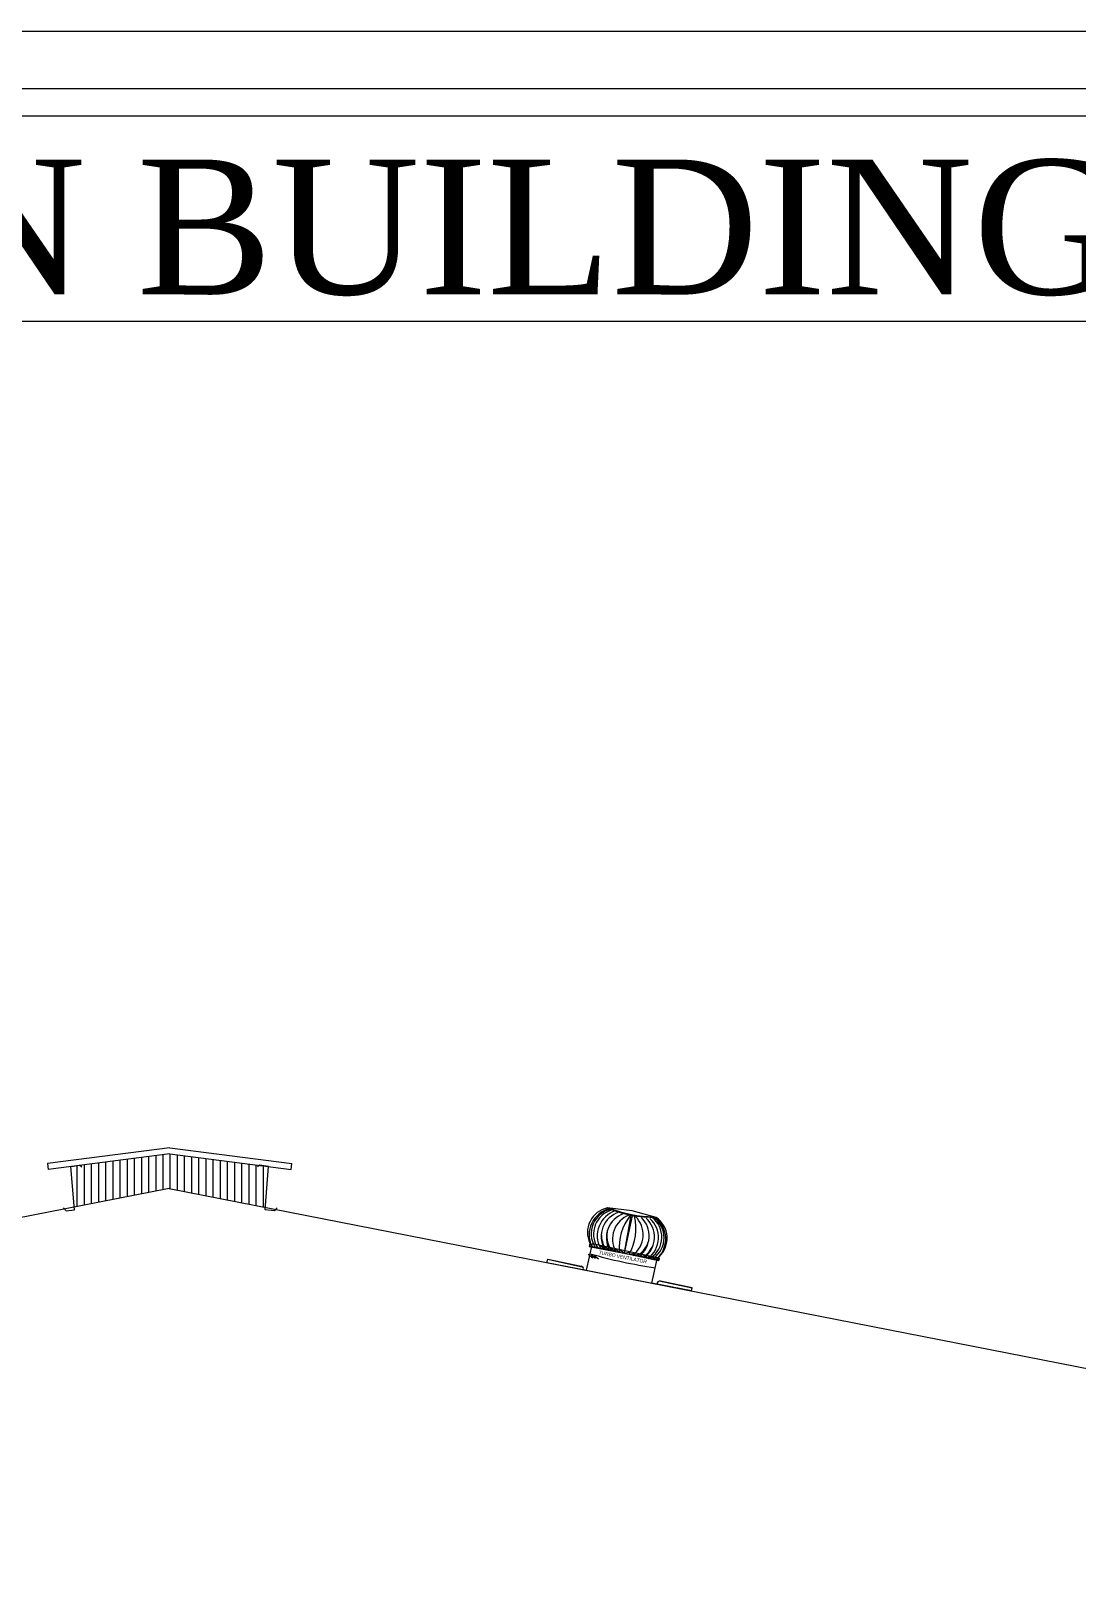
# Model space of a CAD drawing. Header units: metres. Extents: x 1610 to 5629, y 732 to 3974.
# Drawn here: x 1779.85 to 1784.96, y 901.99 to 909.58 of the extents above; entities that cross this region are included whole.
import ezdxf

# ---------------------------------------------------------------- set-up
doc = ezdxf.new("R2010")
doc.units = ezdxf.units.M
doc.header["$MEASUREMENT"] = 0
doc.layers.get('0').update_dxf_attribs({"lineweight": 0})
doc.styles.add('Isa-', font='times.ttf')
doc.styles.add('ROMAND', font='swissc.ttf')

msp = doc.modelspace()

# ---------------------------------------------------------------- linework, layer by layer
at = {"color": 7}
for p, q in [((1780.5235, 904.1253), (1779.9265, 904.0486)), ((1780.5235, 904.0969), (1779.9299, 904.0206)), ((1780.5235, 904.1253), (1781.1205, 904.0486)), ((1780.5235, 904.0969), (1781.1172, 904.0206)), ((1779.9265, 904.0486), (1779.9299, 904.0206)), ((1780.0407, 904.0349), (1780.0843, 904.0405)), ((1780.0578, 903.8234), (1780.0407, 904.0349)), ((1780.0843, 904.0405), (1780.0938, 904.0331)), ((1780.9627, 904.0405), (1780.9532, 904.0331)), ((1781.0064, 904.0349), (1780.9627, 904.0405)), ((1780.9892, 903.8235), (1781.0064, 904.0349)), ((1781.1172, 904.0206), (1781.1205, 904.0486)), ((1780.5216, 903.9277), (1770.6599, 901.9914)), ((1780.5216, 903.9277), (1790.3833, 901.9914)), ((1780.5216, 903.9277), (1790.3833, 901.9914)), ((1780.0053, 903.8328, -68.434), (1780.0185, 903.8183)), ((1780.0185, 903.8183), (1780.0578, 903.8234)), ((1781.0355, 903.8176, 0), (1780.9892, 903.8235, 0)), ((1781.0487, 903.8321, -68.434), (1781.0355, 903.8176, 0))]:
    msp.add_line(p, q, dxfattribs=at)
at = {"color": 7, "linetype": 'Continuous'}
for p, q in [((1780.4916, 903.9218), (1780.4916, 904.0928)), ((1780.5266, 903.927), (1780.5266, 904.0965)), ((1780.5616, 903.9198), (1780.5616, 904.092)), ((1780.072, 903.8394), (1780.072, 904.0389)), ((1780.107, 903.8463), (1780.107, 904.0434)), ((1780.1419, 903.8532), (1780.1419, 904.0479)), ((1780.1769, 903.86), (1780.1769, 904.0524)), ((1780.2119, 903.8669), (1780.2119, 904.0569)), ((1780.2468, 903.8738), (1780.2468, 904.0614)), ((1780.2818, 903.8806), (1780.2818, 904.0659)), ((1780.3168, 903.8875), (1780.3168, 904.0704)), ((1780.3517, 903.8944), (1780.3517, 904.0748)), ((1780.3867, 903.9012), (1780.3867, 904.0793)), ((1780.4217, 903.9081), (1780.4217, 904.0838)), ((1780.4567, 903.915), (1780.4567, 904.0883)), ((1780.5965, 903.913), (1780.5965, 904.0875)), ((1780.6315, 903.9061), (1780.6315, 904.083)), ((1780.6665, 903.8992), (1780.6665, 904.0786)), ((1780.7014, 903.8924), (1780.7014, 904.0741)), ((1780.7364, 903.8855), (1780.7364, 904.0696)), ((1780.7714, 903.8787), (1780.7714, 904.0651)), ((1780.8063, 903.8718), (1780.8063, 904.0606)), ((1780.8413, 903.8649), (1780.8413, 904.0561)), ((1780.8763, 903.8581), (1780.8763, 904.0516)), ((1780.9112, 903.8512), (1780.9112, 904.0471)), ((1780.9462, 903.8443), (1780.9462, 904.0426)), ((1780.9812, 903.8375), (1780.9812, 904.0381))]:
    msp.add_line(p, q, dxfattribs=at)
at = {"color": 7, "extrusion": (2.52747e-08, 1.28725e-07, 1)}
for p, q in [((1782.7825, 903.8182, 0), (1782.6613, 903.832, 0)), ((1782.7765, 903.7971, 0), (1782.743, 903.6135, 0)), ((1782.7834, 903.7933, 0), (1782.7442, 903.6108, 0)), ((1782.9, 903.7854, 0), (1782.7825, 903.8182, 0)), ((1782.5602, 903.5274), (1782.5882, 903.6577, 0)), ((1782.5762, 903.66, 0), (1782.5731, 903.6441, 0)), ((1782.5731, 903.6441, 0), (1782.9109, 903.5781, 0)), ((1782.5759, 903.647, 0), (1782.9125, 903.5746, 0)), ((1782.5882, 903.6577, 0), (1782.9057, 903.5894, 0)), ((1782.6453, 903.6321, 0), (1782.6207, 903.6507, 0)), ((1782.6709, 903.6266, 0), (1782.6443, 903.6456, 0)), ((1782.702, 903.6199, 0), (1782.6724, 903.6396, 0)), ((1782.7206, 903.6159, 0), (1782.6951, 903.6347, 0)), ((1782.3663, 903.5655), (1782.37, 903.5824, 0)), ((1782.3664, 903.5655), (1782.5602, 903.5274)), ((1782.3698, 903.5812, 0), (1782.5392, 903.5448, 0)), ((1782.37, 903.5824, 0), (1782.5342, 903.5471, 0)), ((1782.7442, 903.6108, 0), (1782.7195, 903.6294, 0)), ((1782.7442, 903.6108, 0), (1782.7743, 903.6176, 0)), ((1782.7694, 903.6059, 0), (1782.7988, 903.6124, 0)), ((1782.7892, 903.602, 0), (1782.8222, 903.6081, 0)), ((1782.8223, 903.5956, 0), (1782.8496, 903.6015, 0)), ((1782.843, 903.5896, 0), (1782.8732, 903.5964, 0)), ((1782.861, 903.5857, 0), (1782.8889, 903.593, 0)), ((1782.8755, 903.5826, 0), (1782.901, 903.5904, 0)), ((1782.879, 903.4648), (1782.9057, 903.5894, 0)), ((1782.8876, 903.58, 0), (1782.9152, 903.5873, 0)), ((1782.9109, 903.5781, 0), (1782.9141, 903.594, 0)), ((1782.9152, 903.5873, 0), (1782.9125, 903.5746, 0)), ((1783.0728, 903.4268), (1782.879, 903.4648)), ((1783.0756, 903.4399, 0), (1782.9147, 903.4749, 0)), ((1783.076, 903.4411, 0), (1782.9203, 903.4749, 0)), ((1783.0728, 903.4268), (1783.076, 903.4411, 0))]:
    msp.add_line(p, q, dxfattribs=at)
at = {"color": 7, "extrusion": (4.08961e-06, -5.94148e-07, 1)}
for p, q in [((1782.3663, 903.5655), (1783.0728, 903.4268)), ((1782.5911, 903.587, 0), (1782.5684, 903.6042, 0)), ((1782.6033, 903.5848, 0), (1782.5827, 903.6017, 0)), ((1782.6179, 903.5822, 0), (1782.5948, 903.5995, 0))]:
    msp.add_line(p, q, dxfattribs=at)
at = {"color": 7, "ltscale": 2}
for points in [[(1743.0907, 909.5795), (1872.2114, 909.5795), (1872.2114, 836.4595), (1743.0907, 836.4595)], [(1743.371, 909.2992), (1871.9311, 909.2992), (1871.9311, 836.7398), (1743.371, 836.7398)], [(1743.505, 909.1651), (1871.797, 909.1651), (1871.797, 836.8738), (1743.505, 836.8738)]]:
    msp.add_lwpolyline(points, close=True, dxfattribs=at)
at = {"color": 7, "extrusion": (2.52747e-08, 1.28725e-07, 1)}
for centre, radius, start, end in [((1782.6865, 903.7125, 0.0002), 0.1221, 101.87302, 205.45497), ((1782.7035, 903.7007, 0.0002), 0.1314, 104.0708, 204.96057), ((1782.7044, 903.7062, 0.0002), 0.1221, 102.36151, 211.8937), ((1782.716, 903.7044, 0.0002), 0.1221, 104.54711, 212.37117), ((1782.74, 903.6963, 0.0002), 0.1278, 108.23226, 208.16733), ((1782.7575, 903.6909, 0.0002), 0.1266, 108.50792, 207.67949), ((1782.7831, 903.6854, 0.0002), 0.1266, 110.10493, 207.67949), ((1782.9033, 904.436, 0.0002), 0.6506, 248.17109, 269.7073), ((1782.9033, 904.436, 0.0002), 0.6474, 249.25551, 268.62288), ((1782.811, 903.68, 0.0002), 0.1245, 110.20942, 208.86755), ((1782.964, 903.6417, 0.0002), 0.2448, 141.07031, 186.03906), ((1782.5565, 903.7293, 0.0002), 0.2448, 329.68036, 14.64911), ((1782.7117, 903.7014, 0.0002), 0.1245, 306.85187, 45.50999), ((1782.8054, 903.6892, 0.0002), 0.1221, 304.42773, 52.25178), ((1782.8168, 903.6862, 0.0002), 0.1221, 304.9052, 54.43741), ((1782.7758, 903.6941, 0.0002), 0.1169, 161.99155, 216.70455), ((1782.7394, 903.6948, 0.0002), 0.1266, 308.03993, 45.61449), ((1782.765, 903.6893, 0.0002), 0.1266, 308.03993, 47.2115), ((1782.7831, 903.687, 0.0002), 0.1278, 307.55209, 47.48716), ((1782.8154, 903.6808, 0.0002), 0.1314, 311.83833, 52.72809), ((1782.8317, 903.6841, 0.0002), 0.1221, 312.42341, 56.00537), ((1782.809, 903.7113, 0.0002), 0.1773, 181.66112, 206.98464), ((1782.7496, 903.6997, 0.0002), 0.1169, 299.01486, 353.72786), ((1782.7264, 903.7291, 0.0002), 0.1773, 308.73477, 334.05829), ((1783.214, 905.7929, 0.0002), 2.275, 253.75731, 261.94283), ((1782.5314, 903.5345, 0.0002), 0.0129, 342.64083, 78.02021), ((1782.9175, 903.4624, 0.0002), 0.0129, 77.6992, 191.76506)]:
    msp.add_arc(centre, radius, start, end, dxfattribs=at)

# ---------------------------------------------------------------- texts
at = {"color": 7, "extrusion": (2.52747e-08, 1.28725e-07, 1), "style": 'ROMAND'}
msp.add_text('TURBO VENTILATOR', height=0.01732, rotation=348.6884, dxfattribs=at).set_placement((1782.6183, 903.6072, 0.0002))
at = {"color": 7, "insert": (1743.8604, 908.9522), "char_height": 0.65808, "width": 95.819667, "attachment_point": 1, "style": 'Isa-'}
msp.add_mtext('{\\LPLAN SHOWING THE PROPOSED CONSTRUCTION OF COMMERCIAL GODOWN BUILDING IN S.F.NO.146/2A,2B,2C, 147/3A,3B,148/5A AT THULAIYANATHAM VILLAGE, MUSIRI TALUK, TIRUCHIRAPPALLI DISTRICT. }', dxfattribs=at)

doc.saveas('drawing.dxf')
